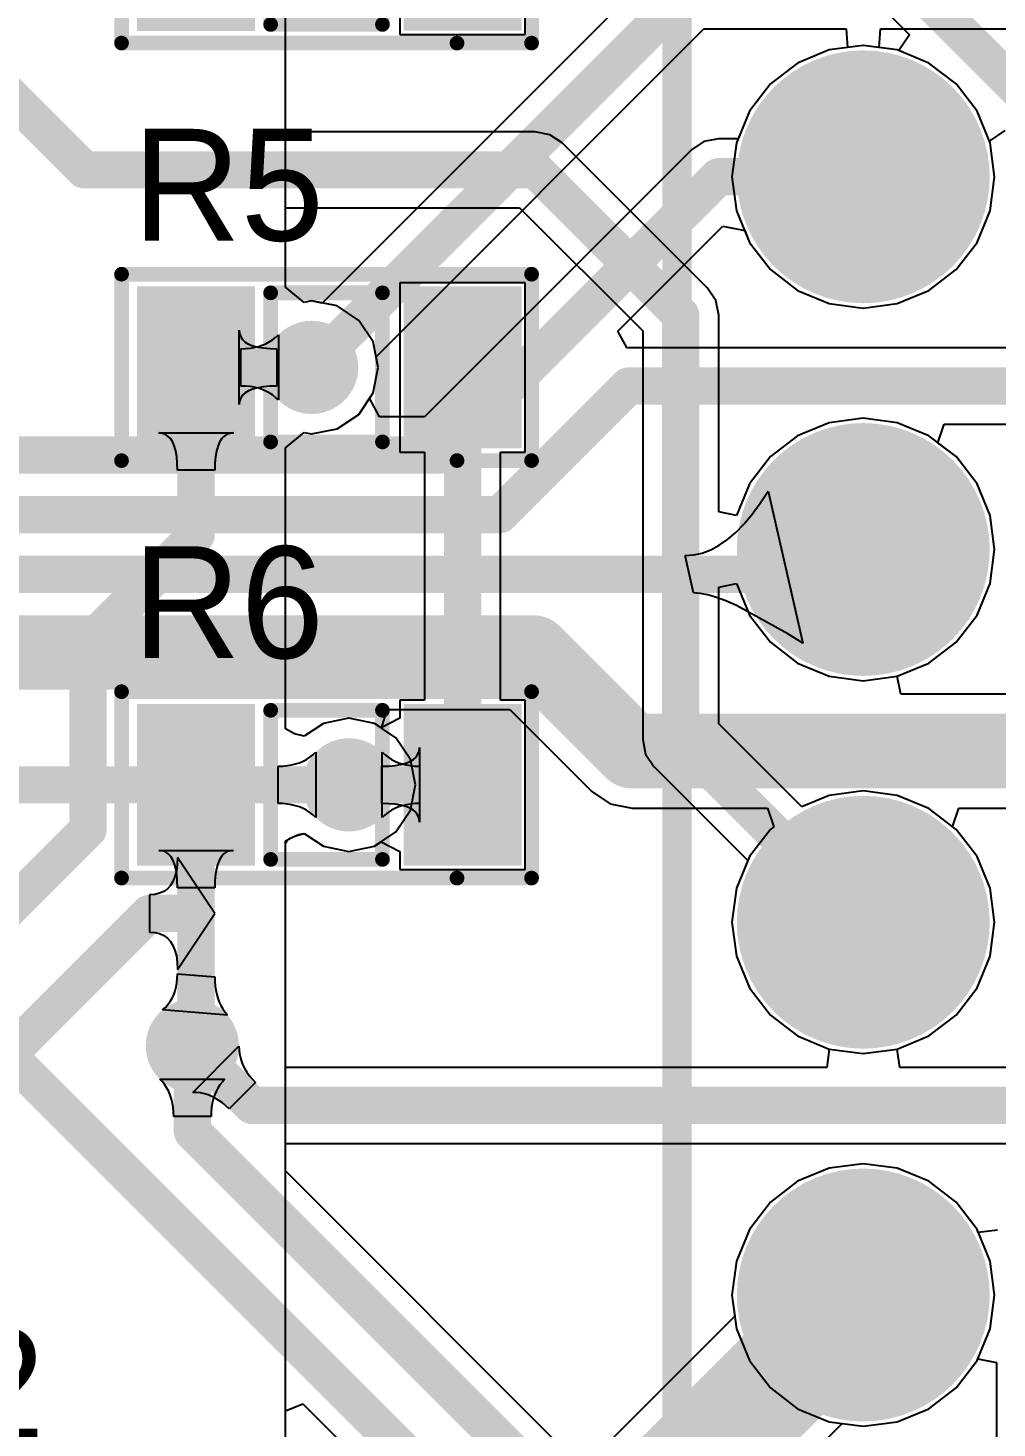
# Model space of a CAD drawing. Header units: millimetres. Extents: x 3.76 to 6.92, y 1.08 to 2.74.
# Drawn here: x 5.6149 to 5.8748, y 1.6615 to 2.037 of the extents above; entities that cross this region are included whole.
import ezdxf

# ---------------------------------------------------------------- set-up
doc = ezdxf.new("R2010")
doc.units = ezdxf.units.MM
doc.header["$MEASUREMENT"] = 0
for name, color, linetype in [('BottomLayer', 5, 'Continuous'), ('BottomSolder', 6, 'Continuous'), ('MultiLayer', 9, 'Continuous'), ('PadHoleLayer', 156, 'Continuous'), ('TopLayer', 1, 'Continuous'), ('TopOverlay', 2, 'Continuous'), ('TopPaste', 8, 'Continuous'), ('TopSolder', 216, 'Continuous'), ('ViaHoleLayer', 16, 'Continuous')]:
    doc.layers.add(name, color=color, linetype=linetype)

# ---------------------------------------------------------------- blocks, each defined once
blk = doc.blocks.new('RES_SMD_0603_36')
at = {"layer": 'TopLayer'}
for points in [[(-0.04681, -0.01772), (-0.02319, -0.01772), (-0.04681, 0.01772), (-0.02319, 0.01772)], [(0.02468, -0.01771), (0.0483, -0.01771), (0.02468, 0.01772), (0.0483, 0.01772)]]:
    blk.add_solid(points, dxfattribs=at)
at = {"layer": 'TopOverlay', "const_width": 0.00394}
for points in [[(-0.055, 0.025), (0.055, 0.025)], [(-0.055, -0.025), (-0.055, 0.025)], [(0.055, -0.025), (0.055, 0.025)], [(-0.015, 0.02), (0.015, 0.02)], [(-0.015, -0.02), (-0.015, 0.02)], [(0.015, -0.02), (0.015, 0.02)], [(-0.015, -0.02), (0.015, -0.02)], [(-0.055, -0.025), (0.035, -0.025)], [(0.035, -0.025), (0.055, -0.025)]]:
    blk.add_lwpolyline(points, dxfattribs=at)
at = {"layer": 'TopOverlay', "const_width": 0.00197}
for points in [[(-0.05599, 0.025, 1), (-0.05402, 0.025, 1)], [(-0.05599, 0.025, 1), (-0.05402, 0.025, 1)], [(0.05401, 0.025, 1), (0.05598, 0.025, 1)], [(0.05401, 0.025, 1), (0.05598, 0.025, 1)], [(-0.01599, 0.02, 1), (-0.01402, 0.02, 1)], [(-0.01599, 0.02, 1), (-0.01402, 0.02, 1)], [(0.01401, 0.02, 1), (0.01598, 0.02, 1)], [(0.01401, 0.02, 1), (0.01598, 0.02, 1)], [(-0.01599, -0.02, 1), (-0.01402, -0.02, 1)], [(-0.01599, -0.02, 1), (-0.01402, -0.02, 1)], [(0.01401, -0.02, 1), (0.01598, -0.02, 1)], [(0.01401, -0.02, 1), (0.01598, -0.02, 1)], [(-0.05599, -0.025, 1), (-0.05402, -0.025, 1)], [(-0.05599, -0.025, 1), (-0.05402, -0.025, 1)], [(0.03401, -0.025, 1), (0.03598, -0.025, 1)], [(0.03401, -0.025, 1), (0.03598, -0.025, 1)], [(0.05401, -0.025, 1), (0.05598, -0.025, 1)], [(0.05401, -0.025, 1), (0.05598, -0.025, 1)]]:
    blk.add_lwpolyline(points, format="xyb", close=True, dxfattribs=at)
at = {"layer": 'TopPaste'}
for points in [[(-0.04681, -0.01772), (-0.02319, -0.01772), (-0.04681, 0.01772), (-0.02319, 0.01772)], [(0.02468, -0.01771), (0.0483, -0.01771), (0.02468, 0.01772), (0.0483, 0.01772)]]:
    blk.add_solid(points, dxfattribs=at)
at = {"layer": 'TopSolder'}
for points in [[(-0.05081, -0.02172), (-0.01919, -0.02172), (-0.05081, 0.02172), (-0.01919, 0.02172)], [(0.02068, -0.02171), (0.0523, -0.02171), (0.02068, 0.02172), (0.0523, 0.02172)]]:
    blk.add_solid(points, dxfattribs=at)
blk = doc.blocks.new('RES_SMD_0603_37')
at = {"layer": 'TopLayer'}
for points in [[(-0.04681, -0.01772), (-0.02319, -0.01772), (-0.04681, 0.01772), (-0.02319, 0.01772)], [(0.02468, -0.01771), (0.0483, -0.01771), (0.02468, 0.01772), (0.0483, 0.01772)]]:
    blk.add_solid(points, dxfattribs=at)
at = {"layer": 'TopOverlay', "const_width": 0.00394}
for points in [[(-0.055, 0.025), (0.055, 0.025)], [(-0.055, -0.025), (-0.055, 0.025)], [(0.055, -0.025), (0.055, 0.025)], [(-0.015, 0.02), (0.015, 0.02)], [(-0.015, -0.02), (-0.015, 0.02)], [(0.015, -0.02), (0.015, 0.02)], [(-0.015, -0.02), (0.015, -0.02)], [(-0.055, -0.025), (0.035, -0.025)], [(0.035, -0.025), (0.055, -0.025)]]:
    blk.add_lwpolyline(points, dxfattribs=at)
at = {"layer": 'TopOverlay', "const_width": 0.00197}
for points in [[(-0.05599, 0.025, 1), (-0.05402, 0.025, 1)], [(-0.05599, 0.025, 1), (-0.05402, 0.025, 1)], [(0.05401, 0.025, 1), (0.05598, 0.025, 1)], [(0.05401, 0.025, 1), (0.05598, 0.025, 1)], [(-0.01599, 0.02, 1), (-0.01402, 0.02, 1)], [(-0.01599, 0.02, 1), (-0.01402, 0.02, 1)], [(0.01401, 0.02, 1), (0.01598, 0.02, 1)], [(0.01401, 0.02, 1), (0.01598, 0.02, 1)], [(-0.01599, -0.02, 1), (-0.01402, -0.02, 1)], [(-0.01599, -0.02, 1), (-0.01402, -0.02, 1)], [(0.01401, -0.02, 1), (0.01598, -0.02, 1)], [(0.01401, -0.02, 1), (0.01598, -0.02, 1)], [(-0.05599, -0.025, 1), (-0.05402, -0.025, 1)], [(-0.05599, -0.025, 1), (-0.05402, -0.025, 1)], [(0.03401, -0.025, 1), (0.03598, -0.025, 1)], [(0.03401, -0.025, 1), (0.03598, -0.025, 1)], [(0.05401, -0.025, 1), (0.05598, -0.025, 1)], [(0.05401, -0.025, 1), (0.05598, -0.025, 1)]]:
    blk.add_lwpolyline(points, format="xyb", close=True, dxfattribs=at)
at = {"layer": 'TopPaste'}
for points in [[(-0.04681, -0.01772), (-0.02319, -0.01772), (-0.04681, 0.01772), (-0.02319, 0.01772)], [(0.02468, -0.01771), (0.0483, -0.01771), (0.02468, 0.01772), (0.0483, 0.01772)]]:
    blk.add_solid(points, dxfattribs=at)
at = {"layer": 'TopSolder'}
for points in [[(-0.05081, -0.02172), (-0.01919, -0.02172), (-0.05081, 0.02172), (-0.01919, 0.02172)], [(0.02068, -0.02171), (0.0523, -0.02171), (0.02068, 0.02172), (0.0523, 0.02172)]]:
    blk.add_solid(points, dxfattribs=at)
blk = doc.blocks.new('RES_SMD_0603_38')
at = {"layer": 'TopLayer'}
for points in [[(-0.04681, -0.01772), (-0.02319, -0.01772), (-0.04681, 0.01772), (-0.02319, 0.01772)], [(0.02468, -0.01771), (0.0483, -0.01771), (0.02468, 0.01772), (0.0483, 0.01772)]]:
    blk.add_solid(points, dxfattribs=at)
at = {"layer": 'TopOverlay', "const_width": 0.00394}
for points in [[(-0.055, 0.025), (0.055, 0.025)], [(-0.055, -0.025), (-0.055, 0.025)], [(0.055, -0.025), (0.055, 0.025)], [(-0.015, 0.02), (0.015, 0.02)], [(-0.015, -0.02), (-0.015, 0.02)], [(0.015, -0.02), (0.015, 0.02)], [(-0.015, -0.02), (0.015, -0.02)], [(-0.055, -0.025), (0.035, -0.025)], [(0.035, -0.025), (0.055, -0.025)]]:
    blk.add_lwpolyline(points, dxfattribs=at)
at = {"layer": 'TopOverlay', "const_width": 0.00197}
for points in [[(-0.05599, 0.025, 1), (-0.05402, 0.025, 1)], [(-0.05599, 0.025, 1), (-0.05402, 0.025, 1)], [(0.05401, 0.025, 1), (0.05598, 0.025, 1)], [(0.05401, 0.025, 1), (0.05598, 0.025, 1)], [(-0.01599, 0.02, 1), (-0.01402, 0.02, 1)], [(-0.01599, 0.02, 1), (-0.01402, 0.02, 1)], [(0.01401, 0.02, 1), (0.01598, 0.02, 1)], [(0.01401, 0.02, 1), (0.01598, 0.02, 1)], [(-0.01599, -0.02, 1), (-0.01402, -0.02, 1)], [(-0.01599, -0.02, 1), (-0.01402, -0.02, 1)], [(0.01401, -0.02, 1), (0.01598, -0.02, 1)], [(0.01401, -0.02, 1), (0.01598, -0.02, 1)], [(-0.05599, -0.025, 1), (-0.05402, -0.025, 1)], [(-0.05599, -0.025, 1), (-0.05402, -0.025, 1)], [(0.03401, -0.025, 1), (0.03598, -0.025, 1)], [(0.03401, -0.025, 1), (0.03598, -0.025, 1)], [(0.05401, -0.025, 1), (0.05598, -0.025, 1)], [(0.05401, -0.025, 1), (0.05598, -0.025, 1)]]:
    blk.add_lwpolyline(points, format="xyb", close=True, dxfattribs=at)
at = {"layer": 'TopPaste'}
for points in [[(-0.04681, -0.01772), (-0.02319, -0.01772), (-0.04681, 0.01772), (-0.02319, 0.01772)], [(0.02468, -0.01771), (0.0483, -0.01771), (0.02468, 0.01772), (0.0483, 0.01772)]]:
    blk.add_solid(points, dxfattribs=at)
at = {"layer": 'TopSolder'}
for points in [[(-0.05081, -0.02172), (-0.01919, -0.02172), (-0.05081, 0.02172), (-0.01919, 0.02172)], [(0.02068, -0.02171), (0.0523, -0.02171), (0.02068, 0.02172), (0.0523, 0.02172)]]:
    blk.add_solid(points, dxfattribs=at)
blk = doc.blocks.new('JP8_C2T_81')
at = {"layer": 'BottomLayer', "const_width": 0.02992}
for points in [[(-0.26496, 0.05, 1), (-0.23504, 0.05, 1)], [(-0.16496, 0.05, 1), (-0.13504, 0.05, 1)], [(-0.06496, 0.05, 1), (-0.03504, 0.05, 1)], [(0.03504, 0.05, 1), (0.06496, 0.05, 1)]]:
    blk.add_lwpolyline(points, format="xyb", close=True, dxfattribs=at)
at = {"layer": 'BottomSolder', "const_width": 0.03392}
for points in [[(-0.26696, 0.05, 1), (-0.23304, 0.05, 1)], [(-0.16696, 0.05, 1), (-0.13304, 0.05, 1)], [(-0.06696, 0.05, 1), (-0.03304, 0.05, 1)], [(0.03304, 0.05, 1), (0.06696, 0.05, 1)]]:
    blk.add_lwpolyline(points, format="xyb", close=True, dxfattribs=at)
at = {"layer": 'MultiLayer', "const_width": 0.02992}
for points in [[(-0.26496, 0.05, 1), (-0.23504, 0.05, 1)], [(-0.16496, 0.05, 1), (-0.13504, 0.05, 1)], [(-0.06496, 0.05, 1), (-0.03504, 0.05, 1)], [(0.03504, 0.05, 1), (0.06496, 0.05, 1)]]:
    blk.add_lwpolyline(points, format="xyb", close=True, dxfattribs=at)
at = {"layer": 'PadHoleLayer', "const_width": 0.02008}
for points in [[(-0.26004, 0.05, 1), (-0.23996, 0.05, 1)], [(-0.16004, 0.05, 1), (-0.13996, 0.05, 1)], [(-0.06004, 0.05, 1), (-0.03996, 0.05, 1)], [(0.03996, 0.05, 1), (0.06004, 0.05, 1)]]:
    blk.add_lwpolyline(points, format="xyb", close=True, dxfattribs=at)
at = {"layer": 'TopLayer', "const_width": 0.02992}
for points in [[(-0.26496, 0.05, 1), (-0.23504, 0.05, 1)], [(-0.16496, 0.05, 1), (-0.13504, 0.05, 1)], [(-0.06496, 0.05, 1), (-0.03504, 0.05, 1)], [(0.03504, 0.05, 1), (0.06496, 0.05, 1)]]:
    blk.add_lwpolyline(points, format="xyb", close=True, dxfattribs=at)
at = {"layer": 'TopOverlay', "const_width": 0.00787}
blk.add_lwpolyline([(-0.40984, 0.1), (0.40985, 0.1)], dxfattribs=at)
at = {"layer": 'TopSolder', "const_width": 0.03392}
for points in [[(-0.26696, 0.05, 1), (-0.23304, 0.05, 1)], [(-0.16696, 0.05, 1), (-0.13304, 0.05, 1)], [(-0.06696, 0.05, 1), (-0.03304, 0.05, 1)], [(0.03304, 0.05, 1), (0.06696, 0.05, 1)]]:
    blk.add_lwpolyline(points, format="xyb", close=True, dxfattribs=at)

msp = doc.modelspace()

# ---------------------------------------------------------------- linework, layer by layer
at = {"layer": 'BottomLayer'}
for p, q in [((5.684, 1.96755), (5.684, 2.08695)), ((5.78479, 2.05421), (5.69386, 1.96327)), ((5.70827, 1.94886), (5.79622, 2.0368)), ((5.79622, 2.0368), (5.8344, 2.0368)), ((5.8344, 2.0368), (5.83473, 2.0318)), ((5.84324, 2.0318), (5.84357, 2.0368)), ((5.84357, 2.0368), (5.9344, 2.0368)), ((5.82987, 2.03116), (5.82137, 2.02765)), ((5.83473, 2.0318), (5.82987, 2.03116)), ((5.8481, 2.03116), (5.84324, 2.0318)), ((5.8566, 2.02765), (5.8481, 2.03116)), ((5.82137, 2.02765), (5.81408, 2.02205)), ((5.86389, 2.02205), (5.8566, 2.02765)), ((5.81408, 2.02205), (5.80848, 2.01475)), ((5.86949, 2.01475), (5.86389, 2.02205)), ((5.80848, 2.01475), (5.80541, 2.00734)), ((5.87301, 2.00626), (5.86949, 2.01475)), ((5.79624, 2.00656), (5.79293, 2.00435)), ((5.80014, 2.00734), (5.79624, 2.00656)), ((5.80541, 2.00734), (5.80014, 2.00734)), ((5.87421, 1.99714), (5.87301, 2.00626)), ((5.79293, 2.00435), (5.72128, 1.9327)), ((5.87301, 1.98803), (5.87421, 1.99714)), ((5.86949, 1.97953), (5.87301, 1.98803)), ((5.77315, 1.95573), (5.80128, 1.98386)), ((5.80128, 1.98386), (5.80717, 1.98268)), ((5.80717, 1.98268), (5.80848, 1.97953)), ((5.80848, 1.97953), (5.81408, 1.97224)), ((5.86389, 1.97224), (5.86949, 1.97953)), ((5.81408, 1.97224), (5.82137, 1.96664)), ((5.8566, 1.96664), (5.86389, 1.97224)), ((5.689, 1.96345), (5.684, 1.96755)), ((5.82137, 1.96664), (5.82987, 1.96312)), ((5.8481, 1.96312), (5.8566, 1.96664)), ((5.691, 1.96384), (5.689, 1.96345)), ((5.69386, 1.96327), (5.691, 1.96384)), ((5.82987, 1.96312), (5.83898, 1.96192)), ((5.83898, 1.96192), (5.8481, 1.96312)), ((5.77561, 1.95112), (5.77315, 1.95573)), ((5.776, 1.9512), (5.77561, 1.95112)), ((5.87862, 1.9512), (5.776, 1.9512)), ((5.70748, 1.93917), (5.70884, 1.946)), ((5.70884, 1.946), (5.70827, 1.94886)), ((5.7065, 1.9377), (5.70748, 1.93917)), ((5.70917, 1.9327), (5.7065, 1.9377)), ((5.72128, 1.9327), (5.70917, 1.9327)), ((5.859, 1.9258), (5.86069, 1.9308)), ((5.86069, 1.9308), (5.88284, 1.9308)), ((5.86389, 1.92205), (5.859, 1.9258)), ((5.86949, 1.91475), (5.86389, 1.92205)), ((5.81136, 1.90953), (5.8135, 1.91282)), ((5.8135, 1.91282), (5.8228, 1.87198)), ((5.87301, 1.90626), (5.86949, 1.91475)), ((5.8092, 1.90659), (5.81136, 1.90953)), ((5.80701, 1.90399), (5.8092, 1.90659)), ((5.87421, 1.89714), (5.87301, 1.90626)), ((5.80259, 1.89983), (5.80481, 1.90174)), ((5.80481, 1.90174), (5.80701, 1.90399)), ((5.79579, 1.89619), (5.79808, 1.89706)), ((5.79808, 1.89706), (5.80034, 1.89827)), ((5.80034, 1.89827), (5.80259, 1.89983)), ((5.87301, 1.88803), (5.87421, 1.89714)), ((5.79116, 1.8955), (5.79348, 1.89567)), ((5.79347, 1.8855), (5.79116, 1.8955)), ((5.79348, 1.89567), (5.79579, 1.89619)), ((5.79526, 1.88536), (5.79347, 1.8855)), ((5.86949, 1.87953), (5.87301, 1.88803)), ((5.7973, 1.88496), (5.79526, 1.88536)), ((5.7996, 1.88428), (5.7973, 1.88496)), ((5.80215, 1.88334), (5.7996, 1.88428)), ((5.80495, 1.88212), (5.80215, 1.88334)), ((5.81872, 1.87455), (5.80495, 1.88212)), ((5.86389, 1.87224), (5.86949, 1.87953)), ((5.8228, 1.87198), (5.81872, 1.87455)), ((5.8566, 1.86664), (5.86389, 1.87224)), ((5.8481, 1.86312), (5.8566, 1.86664)), ((5.84909, 1.85836), (5.8481, 1.86312)), ((5.89306, 1.85836), (5.84909, 1.85836)), ((5.70975, 1.84921), (5.71127, 1.85421)), ((5.71127, 1.85421), (5.74417, 1.85421)), ((5.74417, 1.85421), (5.76612, 1.83225)), ((5.71362, 1.84662), (5.70975, 1.84921)), ((5.71749, 1.84083), (5.71362, 1.84662)), ((5.68871, 1.84035), (5.68963, 1.84084)), ((5.68963, 1.84084), (5.6905, 1.8414)), ((5.6905, 1.8414), (5.69132, 1.84204)), ((5.69132, 1.84204), (5.69208, 1.84275)), ((5.69208, 1.84275), (5.69208, 1.82525)), ((5.71885, 1.834), (5.71749, 1.84083)), ((5.68205, 1.839), (5.68329, 1.83904)), ((5.68205, 1.829), (5.68205, 1.839)), ((5.68329, 1.83904), (5.68448, 1.83915)), ((5.68448, 1.83915), (5.68562, 1.83934)), ((5.68562, 1.83934), (5.6867, 1.8396)), ((5.6867, 1.8396), (5.68773, 1.83994)), ((5.68773, 1.83994), (5.68871, 1.84035)), ((5.71749, 1.82718), (5.71885, 1.834)), ((5.76612, 1.83225), (5.77108, 1.82893)), ((5.68329, 1.82897), (5.68205, 1.829)), ((5.68448, 1.82885), (5.68329, 1.82897)), ((5.68562, 1.82867), (5.68448, 1.82885)), ((5.6867, 1.8284), (5.68562, 1.82867)), ((5.68773, 1.82807), (5.6867, 1.8284)), ((5.68871, 1.82765), (5.68773, 1.82807)), ((5.68963, 1.82717), (5.68871, 1.82765)), ((5.6905, 1.8266), (5.68963, 1.82717)), ((5.69132, 1.82597), (5.6905, 1.8266)), ((5.69208, 1.82525), (5.69132, 1.82597)), ((5.71362, 1.82139), (5.71749, 1.82718)), ((5.77108, 1.82893), (5.77694, 1.82777)), ((5.77694, 1.82777), (5.81332, 1.82777)), ((5.81332, 1.82777), (5.81502, 1.82277)), ((5.86295, 1.82277), (5.86465, 1.82777)), ((5.86465, 1.82777), (5.88673, 1.82777)), ((5.81408, 1.82205), (5.80848, 1.81475)), ((5.81502, 1.82277), (5.81408, 1.82205)), ((5.86389, 1.82205), (5.86295, 1.82277)), ((5.86949, 1.81475), (5.86389, 1.82205)), ((5.684, 1.81833), (5.68401, 1.81836)), ((5.684, 1.73042), (5.684, 1.81833)), ((5.68401, 1.81836), (5.68414, 1.8186)), ((5.68414, 1.8186), (5.68445, 1.81904)), ((5.68445, 1.81904), (5.68473, 1.81934)), ((5.68473, 1.81934), (5.68489, 1.81948)), ((5.68489, 1.81948), (5.68751, 1.82065)), ((5.68751, 1.82065), (5.689, 1.82098)), ((5.689, 1.82098), (5.69418, 1.81752)), ((5.70783, 1.81752), (5.71362, 1.82139)), ((5.69418, 1.81752), (5.701, 1.81616)), ((5.701, 1.81616), (5.70783, 1.81752)), ((5.80848, 1.81475), (5.80496, 1.80626)), ((5.87301, 1.80626), (5.86949, 1.81475)), ((5.80496, 1.80626), (5.80376, 1.79714)), ((5.87421, 1.79714), (5.87301, 1.80626)), ((5.80376, 1.79714), (5.80496, 1.78803)), ((5.87301, 1.78803), (5.87421, 1.79714)), ((5.80496, 1.78803), (5.80848, 1.77953)), ((5.86949, 1.77953), (5.87301, 1.78803)), ((5.80848, 1.77953), (5.81408, 1.77224)), ((5.86389, 1.77224), (5.86949, 1.77953)), ((5.81408, 1.77224), (5.82137, 1.76664)), ((5.8566, 1.76664), (5.86389, 1.77224)), ((5.82137, 1.76664), (5.82987, 1.76312)), ((5.8481, 1.76312), (5.8566, 1.76664)), ((5.82987, 1.76312), (5.83898, 1.76192)), ((5.83898, 1.76192), (5.8481, 1.76312)), ((5.65096, 1.75431), (5.65025, 1.75507)), ((5.65025, 1.75507), (5.66775, 1.75507)), ((5.6516, 1.7535), (5.65096, 1.75431)), ((5.66704, 1.75431), (5.6664, 1.7535)), ((5.66775, 1.75507), (5.66704, 1.75431)), ((5.65216, 1.75263), (5.6516, 1.7535)), ((5.65265, 1.7517), (5.65216, 1.75263)), ((5.65306, 1.75073), (5.65265, 1.7517)), ((5.6534, 1.7497), (5.65306, 1.75073)), ((5.66494, 1.75073), (5.6646, 1.7497)), ((5.66535, 1.7517), (5.66494, 1.75073)), ((5.66584, 1.75263), (5.66535, 1.7517)), ((5.6664, 1.7535), (5.66584, 1.75263)), ((5.65366, 1.74861), (5.6534, 1.7497)), ((5.65385, 1.74748), (5.65366, 1.74861)), ((5.65396, 1.74629), (5.65385, 1.74748)), ((5.66415, 1.74748), (5.66404, 1.74629)), ((5.66434, 1.74861), (5.66415, 1.74748)), ((5.6646, 1.7497), (5.66434, 1.74861)), ((5.654, 1.74504), (5.65396, 1.74629)), ((5.664, 1.74504), (5.654, 1.74504)), ((5.66404, 1.74629), (5.664, 1.74504)), ((5.83898, 1.73236), (5.82987, 1.73116)), ((5.8481, 1.73116), (5.83898, 1.73236)), ((5.79221, 1.62221), (5.684, 1.73042)), ((5.82987, 1.73116), (5.82137, 1.72765)), ((5.8566, 1.72765), (5.8481, 1.73116)), ((5.82137, 1.72765), (5.81408, 1.72205)), ((5.86389, 1.72205), (5.8566, 1.72765)), ((5.81408, 1.72205), (5.80848, 1.71475)), ((5.86949, 1.71475), (5.86389, 1.72205)), ((5.80848, 1.71475), (5.80496, 1.70626)), ((5.86983, 1.71392), (5.86949, 1.71475)), ((5.87499, 1.71453), (5.86983, 1.71392)), ((5.80496, 1.70626), (5.80376, 1.69714)), ((5.80376, 1.69714), (5.80496, 1.68803)), ((5.80496, 1.68803), (5.80848, 1.67953)), ((5.80848, 1.67953), (5.81408, 1.67224)), ((5.86389, 1.67224), (5.86949, 1.67953)), ((5.86949, 1.67953), (5.86971, 1.68006)), ((5.86971, 1.68006), (5.87471, 1.67906)), ((5.87471, 1.67906), (5.87471, 1.63673)), ((5.81408, 1.67224), (5.82137, 1.66664)), ((5.8566, 1.66664), (5.86389, 1.67224)), ((5.684, 1.66605), (5.68862, 1.66796)), ((5.68862, 1.66796), (5.7588, 1.59778)), ((5.684, 1.609), (5.684, 1.66605)), ((5.82137, 1.66664), (5.82987, 1.66312)), ((5.8481, 1.66312), (5.8566, 1.66664)), ((5.82987, 1.66312), (5.83898, 1.66192)), ((5.83898, 1.66192), (5.8481, 1.66312))]:
    msp.add_line(p, q, dxfattribs=at)
for points, const_width in [([(5.691, 1.946), (5.792, 2.047)], 0.01), ([(5.7255, 1.9225), (5.80014, 1.99714)], 0.01), ([(5.80014, 1.99714), (5.83898, 1.99714)], 0.01), ([(5.7415, 1.9065), (5.776, 1.941)], 0.01), ([(5.776, 1.941), (5.88284, 1.941)], 0.01), ([(5.53625, 1.9225), (5.7255, 1.9225)], 0.01), ([(5.54287, 1.9065), (5.7415, 1.9065)], 0.01), ([(5.83234, 1.8905), (5.83898, 1.89714)], 0.01), ([(5.5495, 1.8905), (5.83234, 1.8905)], 0.01), ([(5.5725, 1.8695), (5.7505, 1.8695)], 0.02), ([(5.7505, 1.8695), (5.77694, 1.84306)], 0.02), ([(5.77694, 1.84306), (5.89306, 1.84306)], 0.02), ([(5.58977, 1.834), (5.701, 1.834)], 0.01), ([(5.58, 1.791), (5.769, 1.602)], 0.01), ([(5.659, 1.741), (5.659, 1.764)], 0.01), ([(5.659, 1.741), (5.785, 1.615)], 0.01)]:
    msp.add_lwpolyline(points, dxfattribs=dict(at, const_width=const_width))
for points, const_width in [([(5.79764, 1.99714, 1), (5.80264, 1.99714, 1)], 0.005), ([(5.79764, 1.99714, 1), (5.80264, 1.99714, 1)], 0.005), ([(5.83648, 1.99714, 1), (5.84148, 1.99714, 1)], 0.005), ([(5.68475, 1.946, 1), (5.69725, 1.946, 1)], 0.0125), ([(5.6885, 1.946, 1), (5.6935, 1.946, 1)], 0.005), ([(5.7735, 1.941, 1), (5.7785, 1.941, 1)], 0.005), ([(5.7735, 1.941, 1), (5.7785, 1.941, 1)], 0.005), ([(5.723, 1.9225, 1), (5.728, 1.9225, 1)], 0.005), ([(5.723, 1.9225, 1), (5.728, 1.9225, 1)], 0.005), ([(5.739, 1.9065, 1), (5.744, 1.9065, 1)], 0.005), ([(5.739, 1.9065, 1), (5.744, 1.9065, 1)], 0.005), ([(5.83648, 1.89714, 1), (5.84148, 1.89714, 1)], 0.005), ([(5.82984, 1.8905, 1), (5.83484, 1.8905, 1)], 0.005), ([(5.82984, 1.8905, 1), (5.83484, 1.8905, 1)], 0.005), ([(5.7455, 1.8695, 1), (5.7555, 1.8695, 1)], 0.01), ([(5.7455, 1.8695, 1), (5.7555, 1.8695, 1)], 0.01), ([(5.77194, 1.84306, 1), (5.78194, 1.84306, 1)], 0.01), ([(5.77194, 1.84306, 1), (5.78194, 1.84306, 1)], 0.01), ([(5.69475, 1.834, 1), (5.70725, 1.834, 1)], 0.0125), ([(5.6985, 1.834, 1), (5.7035, 1.834, 1)], 0.005), ([(5.65275, 1.764, 1), (5.66525, 1.764, 1)], 0.0125), ([(5.6565, 1.764, 1), (5.6615, 1.764, 1)], 0.005), ([(5.6565, 1.741, 1), (5.6615, 1.741, 1)], 0.005), ([(5.6565, 1.741, 1), (5.6615, 1.741, 1)], 0.005)]:
    msp.add_lwpolyline(points, format="xyb", close=True, dxfattribs=dict(at, const_width=const_width))
at = {"layer": 'MultiLayer', "const_width": 0.0125}
for points in [[(5.68475, 1.946, 1), (5.69725, 1.946, 1)], [(5.69475, 1.834, 1), (5.70725, 1.834, 1)], [(5.65275, 1.764, 1), (5.66525, 1.764, 1)]]:
    msp.add_lwpolyline(points, format="xyb", close=True, dxfattribs=at)
at = {"layer": 'TopLayer'}
for p, q in [((5.684, 2.0092), (5.684, 2.20371)), ((5.71468, 2.08072), (5.71468, 2.03529)), ((5.7483, 2.03529), (5.7483, 2.04602)), ((5.84056, 2.04602), (5.85135, 2.03523)), ((5.71468, 2.03529), (5.7483, 2.03529)), ((5.83898, 2.03236), (5.82987, 2.03116)), ((5.8481, 2.03116), (5.83898, 2.03236)), ((5.85135, 2.03523), (5.84852, 2.03099)), ((5.82987, 2.03116), (5.82137, 2.02765)), ((5.84852, 2.03099), (5.8481, 2.03116)), ((5.82137, 2.02765), (5.81408, 2.02205)), ((5.81408, 2.02205), (5.80848, 2.01475)), ((5.80848, 2.01475), (5.80496, 2.00626)), ((5.87283, 2.00668), (5.87707, 2.00951)), ((5.751, 2.0092), (5.684, 2.0092)), ((5.7549, 2.00842), (5.751, 2.0092)), ((5.75821, 2.00621), (5.7549, 2.00842)), ((5.79721, 1.96721), (5.75821, 2.00621)), ((5.80496, 2.00626), (5.80376, 1.99714)), ((5.87301, 2.00626), (5.87283, 2.00668)), ((5.87421, 1.99714), (5.87301, 2.00626)), ((5.80376, 1.99714), (5.80496, 1.98803)), ((5.87301, 1.98803), (5.87421, 1.99714)), ((5.684, 1.96755), (5.684, 1.9888)), ((5.684, 1.9888), (5.74678, 1.9888)), ((5.74678, 1.9888), (5.7798, 1.95578)), ((5.80496, 1.98803), (5.80848, 1.97953)), ((5.86949, 1.97953), (5.87301, 1.98803)), ((5.80848, 1.97953), (5.81408, 1.97224)), ((5.86389, 1.97224), (5.86949, 1.97953)), ((5.81408, 1.97224), (5.82137, 1.96664)), ((5.8566, 1.96664), (5.86389, 1.97224)), ((5.7483, 1.96872), (5.71468, 1.96872)), ((5.71468, 1.96872), (5.71468, 1.92329)), ((5.7483, 1.92329), (5.7483, 1.96872)), ((5.689, 1.96345), (5.684, 1.96755)), ((5.79942, 1.9639), (5.79721, 1.96721)), ((5.82137, 1.96664), (5.82987, 1.96312)), ((5.8481, 1.96312), (5.8566, 1.96664)), ((5.691, 1.96384), (5.689, 1.96345)), ((5.69783, 1.96248), (5.691, 1.96384)), ((5.70362, 1.95862), (5.69783, 1.96248)), ((5.8002, 1.96), (5.79942, 1.9639)), ((5.82987, 1.96312), (5.83898, 1.96192)), ((5.83898, 1.96192), (5.8481, 1.96312)), ((5.70748, 1.95283), (5.70362, 1.95862)), ((5.8002, 1.90724), (5.8002, 1.96)), ((5.67157, 1.936), (5.67157, 1.956)), ((5.67157, 1.956), (5.67167, 1.95505)), ((5.67167, 1.95505), (5.67197, 1.9542)), ((5.67197, 1.9542), (5.67248, 1.95345)), ((5.67248, 1.95345), (5.67319, 1.9528)), ((5.67963, 1.95284), (5.6805, 1.9534)), ((5.6805, 1.9534), (5.68131, 1.95404)), ((5.68131, 1.95404), (5.68207, 1.95475)), ((5.68207, 1.95475), (5.68207, 1.93725)), ((5.7798, 1.95578), (5.7798, 1.84613)), ((5.67204, 1.951), (5.67329, 1.95104)), ((5.67204, 1.941), (5.67204, 1.951)), ((5.67319, 1.9528), (5.6741, 1.95225)), ((5.67329, 1.95104), (5.67448, 1.95115)), ((5.6741, 1.95225), (5.67521, 1.9518)), ((5.67448, 1.95115), (5.67561, 1.95134)), ((5.67521, 1.9518), (5.67653, 1.95145)), ((5.67561, 1.95134), (5.6767, 1.9516)), ((5.67653, 1.95145), (5.67804, 1.9512)), ((5.6767, 1.9516), (5.67773, 1.95194)), ((5.67773, 1.95194), (5.6787, 1.95235)), ((5.67804, 1.9512), (5.67976, 1.95105)), ((5.6787, 1.95235), (5.67963, 1.95284)), ((5.67976, 1.95105), (5.68169, 1.951)), ((5.68169, 1.951), (5.68169, 1.941)), ((5.70884, 1.946), (5.70748, 1.95283)), ((5.70748, 1.93917), (5.70884, 1.946)), ((5.67248, 1.93855), (5.67197, 1.9378)), ((5.67329, 1.94096), (5.67204, 1.941)), ((5.67319, 1.9392), (5.67248, 1.93855)), ((5.6741, 1.93975), (5.67319, 1.9392)), ((5.67448, 1.94085), (5.67329, 1.94096)), ((5.67521, 1.9402), (5.6741, 1.93975)), ((5.67561, 1.94066), (5.67448, 1.94085)), ((5.67653, 1.94055), (5.67521, 1.9402)), ((5.6767, 1.9404), (5.67561, 1.94066)), ((5.67804, 1.9408), (5.67653, 1.94055)), ((5.67773, 1.94006), (5.6767, 1.9404)), ((5.6787, 1.93965), (5.67773, 1.94006)), ((5.67976, 1.94095), (5.67804, 1.9408)), ((5.67963, 1.93916), (5.6787, 1.93965)), ((5.6805, 1.9386), (5.67963, 1.93916)), ((5.68169, 1.941), (5.67976, 1.94095)), ((5.68131, 1.93796), (5.6805, 1.9386)), ((5.70362, 1.93338), (5.70748, 1.93917)), ((5.67167, 1.93695), (5.67157, 1.936)), ((5.67197, 1.9378), (5.67167, 1.93695)), ((5.68207, 1.93725), (5.68131, 1.93796)), ((5.69783, 1.92952), (5.70362, 1.93338)), ((5.82987, 1.93116), (5.82137, 1.92765)), ((5.83898, 1.93236), (5.82987, 1.93116)), ((5.8481, 1.93116), (5.83898, 1.93236)), ((5.8566, 1.92765), (5.8481, 1.93116)), ((5.65095, 1.9283), (5.65, 1.9284)), ((5.65, 1.9284), (5.67, 1.9284)), ((5.6518, 1.928), (5.65095, 1.9283)), ((5.65255, 1.9275), (5.6518, 1.928)), ((5.6532, 1.9268), (5.65255, 1.9275)), ((5.65375, 1.9259), (5.6532, 1.9268)), ((5.6668, 1.9268), (5.66625, 1.9259)), ((5.66745, 1.9275), (5.6668, 1.9268)), ((5.6682, 1.928), (5.66745, 1.9275)), ((5.66905, 1.9283), (5.6682, 1.928)), ((5.67, 1.9284), (5.66905, 1.9283)), ((5.684, 1.92445), (5.689, 1.92856)), ((5.689, 1.92856), (5.691, 1.92816)), ((5.691, 1.92816), (5.69783, 1.92952)), ((5.82137, 1.92765), (5.81408, 1.92205)), ((5.86389, 1.92205), (5.8566, 1.92765)), ((5.6542, 1.9248), (5.65375, 1.9259)), ((5.65455, 1.9235), (5.6542, 1.9248)), ((5.6548, 1.922), (5.65455, 1.9235)), ((5.66545, 1.9235), (5.6652, 1.922)), ((5.6658, 1.9248), (5.66545, 1.9235)), ((5.66625, 1.9259), (5.6658, 1.9248)), ((5.684, 1.84905), (5.684, 1.92445)), ((5.71468, 1.92329), (5.72129, 1.92329)), ((5.72129, 1.92329), (5.72129, 1.85672)), ((5.74168, 1.85672), (5.74168, 1.92329)), ((5.74168, 1.92329), (5.7483, 1.92329)), ((5.65495, 1.9203), (5.6548, 1.922)), ((5.655, 1.9184), (5.65495, 1.9203)), ((5.66505, 1.9203), (5.665, 1.9184)), ((5.6652, 1.922), (5.66505, 1.9203)), ((5.81408, 1.92205), (5.80848, 1.91475)), ((5.86949, 1.91475), (5.86389, 1.92205)), ((5.665, 1.9184), (5.655, 1.9184)), ((5.80848, 1.91475), (5.80496, 1.90626)), ((5.87301, 1.90626), (5.86949, 1.91475)), ((5.80496, 1.90626), (5.8002, 1.90724)), ((5.87421, 1.89714), (5.87301, 1.90626)), ((5.87301, 1.88803), (5.87421, 1.89714)), ((5.8002, 1.88704), (5.80496, 1.88803)), ((5.8002, 1.85035), (5.8002, 1.88704)), ((5.80496, 1.88803), (5.80848, 1.87953)), ((5.86949, 1.87953), (5.87301, 1.88803)), ((5.80848, 1.87953), (5.81408, 1.87224)), ((5.86389, 1.87224), (5.86949, 1.87953)), ((5.81408, 1.87224), (5.82137, 1.86664)), ((5.8566, 1.86664), (5.86389, 1.87224)), ((5.82137, 1.86664), (5.82987, 1.86312)), ((5.82987, 1.86312), (5.83898, 1.86192)), ((5.83898, 1.86192), (5.8481, 1.86312)), ((5.8481, 1.86312), (5.8566, 1.86664)), ((5.72129, 1.85672), (5.71468, 1.85672)), ((5.71468, 1.85672), (5.71468, 1.85193)), ((5.7483, 1.85672), (5.74168, 1.85672)), ((5.7483, 1.81129), (5.7483, 1.85672)), ((5.701, 1.85185), (5.69418, 1.85049)), ((5.70783, 1.85049), (5.701, 1.85185)), ((5.71468, 1.85193), (5.70968, 1.84926)), ((5.68639, 1.84773), (5.684, 1.84905)), ((5.69418, 1.85049), (5.689, 1.84703)), ((5.70968, 1.84926), (5.70783, 1.85049)), ((5.82245, 1.82809), (5.8002, 1.85035)), ((5.689, 1.84703), (5.68639, 1.84773)), ((5.7798, 1.84613), (5.78058, 1.84222)), ((5.70993, 1.82525), (5.70993, 1.84275)), ((5.70993, 1.84275), (5.71069, 1.84204)), ((5.71069, 1.84204), (5.71151, 1.8414)), ((5.71151, 1.8414), (5.71238, 1.84084)), ((5.71238, 1.84084), (5.7133, 1.84035)), ((5.71739, 1.84025), (5.7183, 1.8408)), ((5.7183, 1.8408), (5.71901, 1.84145)), ((5.71901, 1.84145), (5.71951, 1.8422)), ((5.71951, 1.8422), (5.71982, 1.84305)), ((5.71982, 1.84305), (5.71992, 1.844)), ((5.71992, 1.844), (5.71992, 1.824)), ((5.78058, 1.84222), (5.78279, 1.83892)), ((5.7098, 1.839), (5.71172, 1.83905)), ((5.7098, 1.829), (5.7098, 1.839)), ((5.71172, 1.83905), (5.71344, 1.8392)), ((5.7133, 1.84035), (5.71428, 1.83994)), ((5.71344, 1.8392), (5.71496, 1.83945)), ((5.71428, 1.83994), (5.71531, 1.8396)), ((5.71496, 1.83945), (5.71627, 1.8398)), ((5.71531, 1.8396), (5.71639, 1.83934)), ((5.71627, 1.8398), (5.71739, 1.84025)), ((5.71639, 1.83934), (5.71753, 1.83915)), ((5.71753, 1.83915), (5.71872, 1.83904)), ((5.71872, 1.83904), (5.71996, 1.839)), ((5.71996, 1.839), (5.71996, 1.829)), ((5.78279, 1.83892), (5.80803, 1.81367)), ((5.82987, 1.83116), (5.82245, 1.82809)), ((5.83898, 1.83236), (5.82987, 1.83116)), ((5.8481, 1.83116), (5.83898, 1.83236)), ((5.8566, 1.82765), (5.8481, 1.83116)), ((5.71172, 1.82895), (5.7098, 1.829)), ((5.71069, 1.82597), (5.70993, 1.82525)), ((5.71151, 1.8266), (5.71069, 1.82597)), ((5.71238, 1.82717), (5.71151, 1.8266)), ((5.71344, 1.8288), (5.71172, 1.82895)), ((5.7133, 1.82765), (5.71238, 1.82717)), ((5.71428, 1.82807), (5.7133, 1.82765)), ((5.71496, 1.82855), (5.71344, 1.8288)), ((5.71531, 1.8284), (5.71428, 1.82807)), ((5.71627, 1.8282), (5.71496, 1.82855)), ((5.71639, 1.82867), (5.71531, 1.8284)), ((5.71739, 1.82775), (5.71627, 1.8282)), ((5.71753, 1.82885), (5.71639, 1.82867)), ((5.7183, 1.8272), (5.71739, 1.82775)), ((5.71872, 1.82897), (5.71753, 1.82885)), ((5.71901, 1.82655), (5.7183, 1.8272)), ((5.71996, 1.829), (5.71872, 1.82897)), ((5.71951, 1.8258), (5.71901, 1.82655)), ((5.71982, 1.82495), (5.71951, 1.8258)), ((5.86389, 1.82205), (5.8566, 1.82765)), ((5.71992, 1.824), (5.71982, 1.82495)), ((5.86949, 1.81475), (5.86389, 1.82205)), ((5.684, 1.81895), (5.68639, 1.82028)), ((5.684, 1.7582), (5.684, 1.81895)), ((5.68639, 1.82028), (5.689, 1.82098)), ((5.689, 1.82098), (5.69418, 1.81752)), ((5.70783, 1.81752), (5.70968, 1.81875)), ((5.70968, 1.81875), (5.71468, 1.81608)), ((5.65095, 1.8163), (5.65, 1.8164)), ((5.65, 1.8164), (5.67, 1.8164)), ((5.6518, 1.816), (5.65095, 1.8163)), ((5.65255, 1.8155), (5.6518, 1.816)), ((5.6532, 1.8148), (5.65255, 1.8155)), ((5.65375, 1.8139), (5.6532, 1.8148)), ((5.655, 1.8145), (5.65492, 1.8126)), ((5.665, 1.7995), (5.655, 1.8145)), ((5.6668, 1.8148), (5.66625, 1.8139)), ((5.66745, 1.8155), (5.6668, 1.8148)), ((5.6682, 1.816), (5.66745, 1.8155)), ((5.66905, 1.8163), (5.6682, 1.816)), ((5.67, 1.8164), (5.66905, 1.8163)), ((5.69418, 1.81752), (5.701, 1.81616)), ((5.701, 1.81616), (5.70783, 1.81752)), ((5.71468, 1.81608), (5.71468, 1.81129)), ((5.87301, 1.80626), (5.86949, 1.81475)), ((5.6542, 1.8128), (5.65375, 1.8139)), ((5.65455, 1.8115), (5.6542, 1.8128)), ((5.6547, 1.8109), (5.65432, 1.8094)), ((5.6548, 1.81), (5.65455, 1.8115)), ((5.65492, 1.8126), (5.6547, 1.8109)), ((5.66545, 1.8115), (5.6652, 1.81)), ((5.6658, 1.8128), (5.66545, 1.8115)), ((5.66625, 1.8139), (5.6658, 1.8128)), ((5.71468, 1.81129), (5.7483, 1.81129)), ((5.80803, 1.81367), (5.80496, 1.80626)), ((5.65312, 1.807), (5.6523, 1.8061)), ((5.6538, 1.8081), (5.65312, 1.807)), ((5.65432, 1.8094), (5.6538, 1.8081)), ((5.65495, 1.8083), (5.6548, 1.81)), ((5.655, 1.8064), (5.65495, 1.8083)), ((5.66505, 1.8083), (5.665, 1.8064)), ((5.6652, 1.81), (5.66505, 1.8083)), ((5.64892, 1.8046), (5.6475, 1.8045)), ((5.6475, 1.8045), (5.6475, 1.7945)), ((5.6502, 1.8049), (5.64892, 1.8046)), ((5.65132, 1.8054), (5.6502, 1.8049)), ((5.6523, 1.8061), (5.65132, 1.8054)), ((5.665, 1.8064), (5.655, 1.8064)), ((5.80496, 1.80626), (5.80376, 1.79714)), ((5.87421, 1.79714), (5.87301, 1.80626)), ((5.655, 1.7845), (5.665, 1.7995)), ((5.665, 1.7995), (5.665, 1.7995)), ((5.665, 1.7995), (5.665, 1.7995)), ((5.665, 1.7995), (5.665, 1.7995)), ((5.665, 1.7995), (5.665, 1.7995)), ((5.665, 1.7995), (5.665, 1.7995)), ((5.665, 1.7995), (5.665, 1.7995)), ((5.665, 1.7995), (5.665, 1.7995)), ((5.665, 1.7995), (5.665, 1.7995)), ((5.665, 1.7995), (5.665, 1.7995)), ((5.665, 1.7995), (5.665, 1.7995)), ((5.80376, 1.79714), (5.80496, 1.78803)), ((5.87301, 1.78803), (5.87421, 1.79714)), ((5.6475, 1.7945), (5.64892, 1.7944)), ((5.64892, 1.7944), (5.6502, 1.7941)), ((5.6502, 1.7941), (5.65132, 1.7936)), ((5.65132, 1.7936), (5.6523, 1.7929)), ((5.6523, 1.7929), (5.65312, 1.792)), ((5.65312, 1.792), (5.6538, 1.7909)), ((5.6538, 1.7909), (5.65432, 1.7896)), ((5.65432, 1.7896), (5.6547, 1.7881)), ((5.6547, 1.7881), (5.65492, 1.7864)), ((5.80496, 1.78803), (5.80848, 1.77953)), ((5.86949, 1.77953), (5.87301, 1.78803)), ((5.65492, 1.7864), (5.655, 1.7845)), ((5.65464, 1.77978), (5.65484, 1.7809)), ((5.65484, 1.7809), (5.65496, 1.78209)), ((5.65496, 1.78209), (5.655, 1.78334)), ((5.655, 1.78334), (5.665, 1.78247)), ((5.665, 1.78247), (5.66503, 1.78123)), ((5.66503, 1.78123), (5.66513, 1.78004)), ((5.65303, 1.77588), (5.65355, 1.77676)), ((5.65355, 1.77676), (5.654, 1.7777)), ((5.654, 1.7777), (5.65436, 1.77871)), ((5.65436, 1.77871), (5.65464, 1.77978)), ((5.66513, 1.78004), (5.66531, 1.77889)), ((5.66531, 1.77889), (5.66555, 1.77779)), ((5.66555, 1.77779), (5.66586, 1.77674)), ((5.66586, 1.77674), (5.66623, 1.77574)), ((5.80848, 1.77953), (5.81408, 1.77224)), ((5.86389, 1.77224), (5.86949, 1.77953)), ((5.65099, 1.7736), (5.65175, 1.7743)), ((5.66843, 1.7722), (5.65099, 1.7736)), ((5.65175, 1.7743), (5.65243, 1.77506)), ((5.65243, 1.77506), (5.65303, 1.77588)), ((5.66623, 1.77574), (5.66668, 1.77479)), ((5.66668, 1.77479), (5.6672, 1.77388)), ((5.6672, 1.77388), (5.66778, 1.77302)), ((5.66778, 1.77302), (5.66843, 1.7722)), ((5.81408, 1.77224), (5.82137, 1.76664)), ((5.8566, 1.76664), (5.86389, 1.77224)), ((5.82137, 1.76664), (5.82987, 1.76312)), ((5.8481, 1.76312), (5.8566, 1.76664)), ((5.65913, 1.7515), (5.6715, 1.76388)), ((5.6715, 1.76388), (5.67153, 1.76283)), ((5.67153, 1.76283), (5.67166, 1.76181)), ((5.67166, 1.76181), (5.67188, 1.76079)), ((5.82987, 1.76312), (5.82916, 1.7582)), ((5.84881, 1.7582), (5.8481, 1.76312)), ((5.67188, 1.76079), (5.67218, 1.7598)), ((5.67218, 1.7598), (5.67258, 1.75881)), ((5.67258, 1.75881), (5.67307, 1.75785)), ((5.67307, 1.75785), (5.67365, 1.7569)), ((5.82916, 1.7582), (5.684, 1.7582)), ((5.92916, 1.7582), (5.84881, 1.7582)), ((5.67594, 1.75413), (5.66887, 1.74706)), ((5.67365, 1.7569), (5.67432, 1.75596)), ((5.67432, 1.75596), (5.67509, 1.75504)), ((5.67509, 1.75504), (5.67594, 1.75413)), ((5.66017, 1.75147), (5.65913, 1.7515)), ((5.6612, 1.75134), (5.66017, 1.75147)), ((5.66221, 1.75112), (5.6612, 1.75134)), ((5.6632, 1.75082), (5.66221, 1.75112)), ((5.66419, 1.75042), (5.6632, 1.75082)), ((5.66515, 1.74993), (5.66419, 1.75042)), ((5.6661, 1.74935), (5.66515, 1.74993)), ((5.66704, 1.74868), (5.6661, 1.74935)), ((5.66796, 1.74791), (5.66704, 1.74868)), ((5.66887, 1.74706), (5.66796, 1.74791)), ((5.684, 1.61621), (5.684, 1.7378)), ((5.684, 1.7378), (5.95362, 1.7378)), ((5.83898, 1.73236), (5.82987, 1.73116)), ((5.8481, 1.73116), (5.83898, 1.73236)), ((5.82987, 1.73116), (5.82137, 1.72765)), ((5.8566, 1.72765), (5.8481, 1.73116)), ((5.82137, 1.72765), (5.81408, 1.72205)), ((5.86389, 1.72205), (5.8566, 1.72765)), ((5.81408, 1.72205), (5.80848, 1.71475)), ((5.86949, 1.71475), (5.86389, 1.72205)), ((5.80848, 1.71475), (5.80496, 1.70626)), ((5.87301, 1.70626), (5.86949, 1.71475)), ((5.80496, 1.70626), (5.80376, 1.69714)), ((5.87421, 1.69714), (5.87301, 1.70626)), ((5.80376, 1.69714), (5.8045, 1.6915)), ((5.87301, 1.68803), (5.87421, 1.69714)), ((5.8045, 1.6915), (5.73858, 1.62558)), ((5.86949, 1.67953), (5.87301, 1.68803)), ((5.86389, 1.67224), (5.86949, 1.67953)), ((5.8566, 1.66664), (5.86389, 1.67224)), ((5.8481, 1.66312), (5.8566, 1.66664)), ((5.80774, 1.63706), (5.83334, 1.66266)), ((5.83334, 1.66266), (5.83898, 1.66192)), ((5.83898, 1.66192), (5.8481, 1.66312))]:
    msp.add_line(p, q, dxfattribs=at)
for points, const_width in [([(5.84478, 2.05622), (5.892, 2.009)], 0.01), ([(5.588, 2.041), (5.63, 1.999)], 0.01), ([(5.63, 1.999), (5.751, 1.999)], 0.01), ([(5.751, 1.999), (5.79, 1.96)], 0.01), ([(5.79, 1.84613), (5.79, 1.96)], 0.01), ([(5.66, 1.946), (5.691, 1.946)], 0.01), ([(5.66, 1.901), (5.66, 1.946)], 0.01), ([(5.73149, 1.834), (5.73149, 1.946)], 0.01), ([(5.631, 1.872), (5.66, 1.901)], 0.01), ([(5.631, 1.822), (5.631, 1.872)], 0.01), ([(5.79, 1.84613), (5.83898, 1.79714)], 0.01), ([(5.66, 1.7995), (5.66, 1.834)], 0.01), ([(5.701, 1.834), (5.73149, 1.834)], 0.01), ([(5.6, 1.791), (5.631, 1.822)], 0.01), ([(5.58034, 1.73234), (5.6475, 1.7995)], 0.01), ([(5.6475, 1.7995), (5.66, 1.7995)], 0.01), ([(5.66, 1.765), (5.66, 1.7995)], 0.01), ([(5.659, 1.764), (5.66, 1.765)], 0.01), ([(5.659, 1.764), (5.675, 1.748)], 0.01), ([(5.675, 1.748), (5.957, 1.748)], 0.01), ([(5.753, 1.61116), (5.83898, 1.69714)], 0.03)]:
    msp.add_lwpolyline(points, dxfattribs=dict(at, const_width=const_width))
for points, const_width in [([(5.6275, 1.999, 1), (5.6325, 1.999, 1)], 0.005), ([(5.6275, 1.999, 1), (5.6325, 1.999, 1)], 0.005), ([(5.7485, 1.999, 1), (5.7535, 1.999, 1)], 0.005), ([(5.7485, 1.999, 1), (5.7535, 1.999, 1)], 0.005), ([(5.7875, 1.96, 1), (5.7925, 1.96, 1)], 0.005), ([(5.7875, 1.96, 1), (5.7925, 1.96, 1)], 0.005), ([(5.68475, 1.946, 1), (5.69725, 1.946, 1)], 0.0125), ([(5.6575, 1.946, 1), (5.6625, 1.946, 1)], 0.005), ([(5.6575, 1.946, 1), (5.6625, 1.946, 1)], 0.005), ([(5.6885, 1.946, 1), (5.6935, 1.946, 1)], 0.005), ([(5.72899, 1.946, 1), (5.73399, 1.946, 1)], 0.005), ([(5.6575, 1.901, 1), (5.6625, 1.901, 1)], 0.005), ([(5.6575, 1.901, 1), (5.6625, 1.901, 1)], 0.005), ([(5.6285, 1.872, 1), (5.6335, 1.872, 1)], 0.005), ([(5.6285, 1.872, 1), (5.6335, 1.872, 1)], 0.005), ([(5.7875, 1.84613, 1), (5.7925, 1.84613, 1)], 0.005), ([(5.7875, 1.84613, 1), (5.7925, 1.84613, 1)], 0.005), ([(5.69475, 1.834, 1), (5.70725, 1.834, 1)], 0.0125), ([(5.6575, 1.834, 1), (5.6625, 1.834, 1)], 0.005), ([(5.6985, 1.834, 1), (5.7035, 1.834, 1)], 0.005), ([(5.72899, 1.834, 1), (5.73399, 1.834, 1)], 0.005), ([(5.72899, 1.834, 1), (5.73399, 1.834, 1)], 0.005), ([(5.6285, 1.822, 1), (5.6335, 1.822, 1)], 0.005), ([(5.6285, 1.822, 1), (5.6335, 1.822, 1)], 0.005), ([(5.645, 1.7995, 1), (5.65, 1.7995, 1)], 0.005), ([(5.645, 1.7995, 1), (5.65, 1.7995, 1)], 0.005), ([(5.6575, 1.7995, 1), (5.6625, 1.7995, 1)], 0.005), ([(5.6575, 1.7995, 1), (5.6625, 1.7995, 1)], 0.005), ([(5.6575, 1.7995, 1), (5.6625, 1.7995, 1)], 0.005), ([(5.83648, 1.79714, 1), (5.84148, 1.79714, 1)], 0.005), ([(5.65275, 1.764, 1), (5.66525, 1.764, 1)], 0.0125), ([(5.6575, 1.765, 1), (5.6625, 1.765, 1)], 0.005), ([(5.6575, 1.765, 1), (5.6625, 1.765, 1)], 0.005), ([(5.6565, 1.764, 1), (5.6615, 1.764, 1)], 0.005), ([(5.6565, 1.764, 1), (5.6615, 1.764, 1)], 0.005), ([(5.6725, 1.748, 1), (5.6775, 1.748, 1)], 0.005), ([(5.6725, 1.748, 1), (5.6775, 1.748, 1)], 0.005), ([(5.83148, 1.69714, 1), (5.84648, 1.69714, 1)], 0.015)]:
    msp.add_lwpolyline(points, format="xyb", close=True, dxfattribs=dict(at, const_width=const_width))
at = {"layer": 'ViaHoleLayer', "const_width": 0.0075}
for points in [[(5.68725, 1.946, 1), (5.69475, 1.946, 1)], [(5.69725, 1.834, 1), (5.70475, 1.834, 1)], [(5.65525, 1.764, 1), (5.66275, 1.764, 1)]]:
    msp.add_lwpolyline(points, format="xyb", close=True, dxfattribs=at)

# ---------------------------------------------------------------- block references
for name, p, rotation in [('JP8_C2T_81', (5.88898, 1.94714), 90), ('RES_SMD_0603_36', (5.695, 2.058), 360), ('RES_SMD_0603_38', (5.695, 1.946), 360), ('RES_SMD_0603_37', (5.695, 1.834), 360)]:
    msp.add_blockref(name, p, dxfattribs=dict(rotation=rotation))

# ---------------------------------------------------------------- texts
at = {"layer": 'TopOverlay'}
for s, p in [('R5', (5.643, 1.98)), ('R6', (5.643, 1.868)), ('IC2', (5.557, 1.658))]:
    msp.add_text(s, height=0.03, dxfattribs=at).set_placement(p)

doc.saveas('drawing.dxf')
